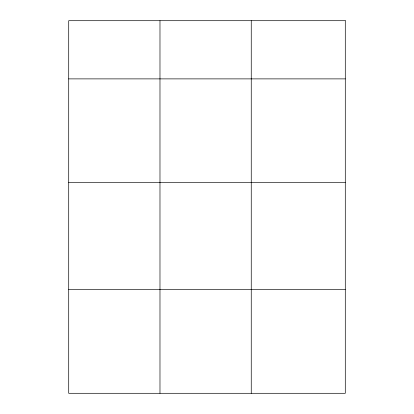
<?xml version="1.0" encoding="UTF-8"?>
<svg xmlns="http://www.w3.org/2000/svg" width="414" height="414" viewBox="0 0 414 414"><rect width="100%" height="100%" fill="white"/><g stroke="black" fill="none" stroke-linecap="round" stroke-linejoin="round"><path stroke-width="0.62" d="M68.708 78.883L345.292 78.883M68.708 182.641L345.292 182.641M68.708 289.541L345.292 289.541M251.251 20.7L251.251 393.3M159.98 20.7L159.98 393.3M345.292 20.7L68.708 20.7L68.708 393.3L345.292 393.3L345.292 20.7"/></g></svg>
